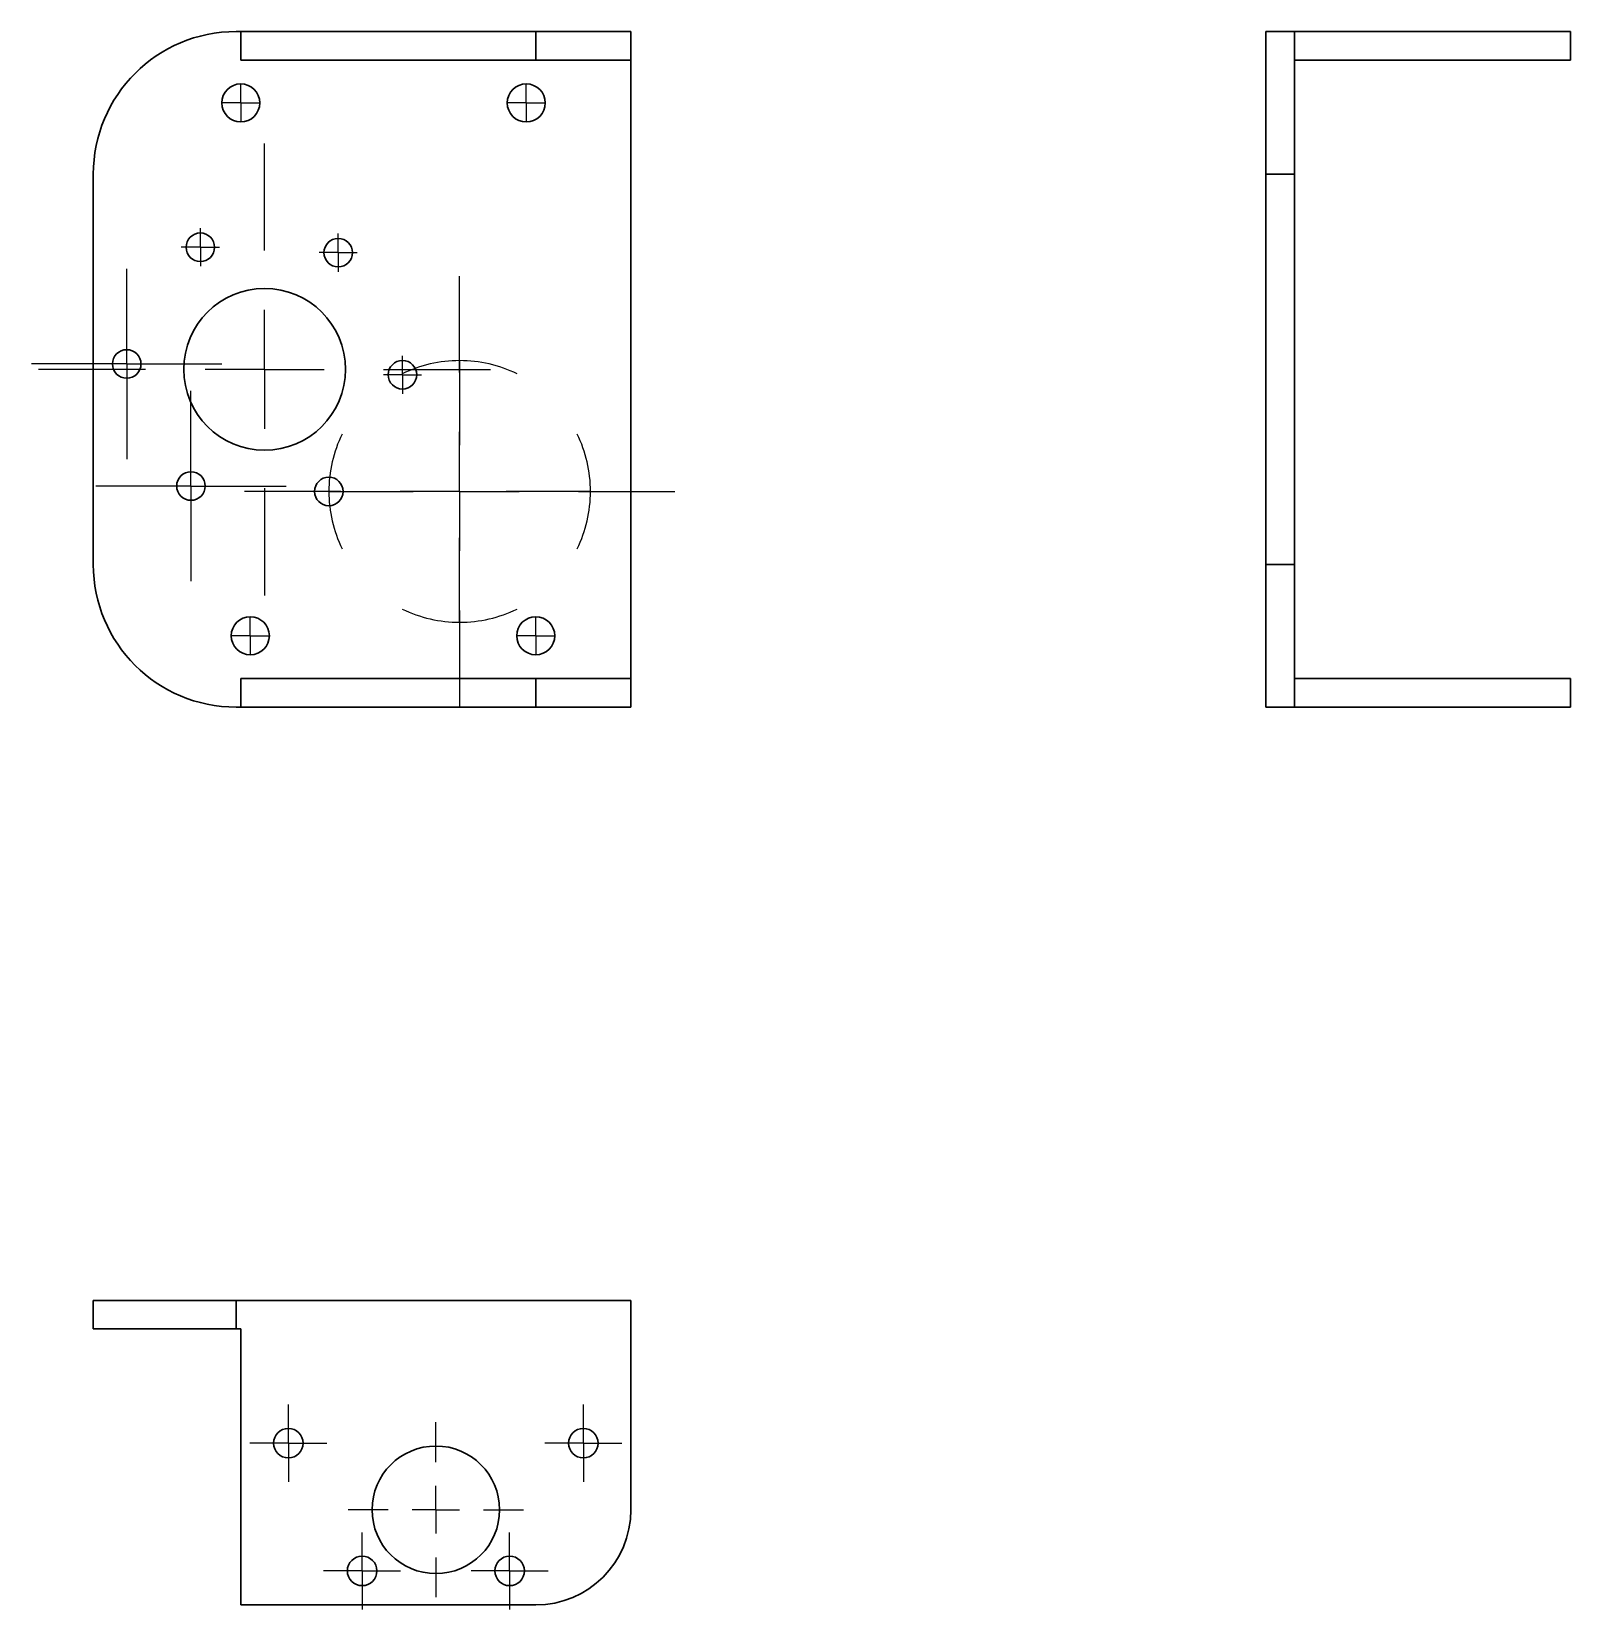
# Model space of a CAD drawing. Header units: millimetres. Extents: x 208 to 276696, y -381762 to 69.
# Drawn here: x 75007 to 276696, y -381762 to -174961 of the extents above; entities that cross this region are included whole.
import ezdxf

# ---------------------------------------------------------------- set-up
doc = ezdxf.new("R2010")
doc.units = ezdxf.units.MM
doc.header["$LTSCALE"] = 0.5
doc.layers.get('0').update_dxf_attribs({"lineweight": 30})
doc.layers.add('10', color=7, linetype='Continuous')

# ---------------------------------------------------------------- blocks, each defined once
blk = doc.blocks.new('SW_CENTERMARKSYMBOL_0')
at = {"layer": '10', "color": 0}
for p, q in [((0, 25), (0, 47.5)), ((0, 0), (0, 12.5)), ((-25, 0), (-47.5, 0)), ((0, 0), (-12.5, 0)), ((0, 0), (0, -12.5)), ((0, 0), (12.5, 0)), ((25, 0), (47.5, 0)), ((0, -25), (0, -47.5))]:
    blk.add_line(p, q, dxfattribs=at)
blk = doc.blocks.new('SW_CENTERMARKSYMBOL_1')
at = {"layer": '10', "color": 0}
for p, q in [((27.5, 40), (27.5, 45.25)), ((27.5, 25), (27.5, 40)), ((27.5, 27.5), (27.5, 40)), ((27.5, 27.5), (27.5, 15)), ((27.5, 15), (27.5, 9.75)), ((27.5, 0), (27.5, 12.5)), ((-12.5, 0), (-17.75, 0)), ((0, 0), (-12.5, 0)), ((2.5, 0), (-12.5, 0)), ((0, 0), (12.5, 0)), ((12.5, 0), (17.75, 0)), ((27.5, 0), (15, 0)), ((27.5, 0), (27.5, -12.5)), ((27.5, 0), (40, 0)), ((42.5, 0), (37.25, 0)), ((55, 0), (42.5, 0)), ((52.5, 0), (67.5, 0)), ((55, 0), (67.5, 0)), ((67.5, 0), (72.75, 0)), ((27.5, -15), (27.5, -9.75)), ((27.5, -27.5), (27.5, -15)), ((27.5, -25), (27.5, -40)), ((27.5, -27.5), (27.5, -40)), ((27.5, -40), (27.5, -45.25))]:
    blk.add_line(p, q, dxfattribs=at)
for start, end in [(90, 116.0435), (63.9565, 90), (153.9565, 180), (0, 26.0435), (333.9565, 0), (180, 206.0435), (243.9565, 270), (270, 296.0435)]:
    blk.add_arc((27.5, 0), 27.5, start, end, dxfattribs=at)
blk = doc.blocks.new('SW_CENTERMARKSYMBOL_2')
at = {"layer": '10', "color": 0}
for p, q in [((0, 12.5), (0, 20)), ((0, 0), (0, 12.5)), ((-12.5, 0), (-20, 0)), ((0, 0), (-12.5, 0)), ((0, 0), (0, -12.5)), ((0, 0), (12.5, 0)), ((12.5, 0), (20, 0)), ((0, -12.5), (0, -20))]:
    blk.add_line(p, q, dxfattribs=at)
blk = doc.blocks.new('SW_CENTERMARKSYMBOL_3')
at = {"layer": '10', "color": 0}
for p, q in [((0, 12.5), (0, 20)), ((0, 0), (0, 12.5)), ((-12.5, 0), (-20, 0)), ((0, 0), (-12.5, 0)), ((0, 0), (0, -12.5)), ((0, 0), (12.5, 0)), ((12.5, 0), (20, 0)), ((0, -12.5), (0, -20))]:
    blk.add_line(p, q, dxfattribs=at)
blk = doc.blocks.new('SW_CENTERMARKSYMBOL_4')
at = {"layer": '10', "color": 0}
for p, q in [((0, 2.5), (0, 4)), ((-2.5, 0), (-4, 0)), ((0, 0), (-2.5, 0)), ((0, 0), (0, 2.5)), ((0, 0), (0, -2.5)), ((0, 0), (2.5, 0)), ((2.5, 0), (4, 0)), ((0, -2.5), (0, -4))]:
    blk.add_line(p, q, dxfattribs=at)
blk = doc.blocks.new('SW_CENTERMARKSYMBOL_5')
at = {"layer": '10', "color": 0}
for p, q in [((0, 2.5), (0, 4)), ((-2.5, 0), (-4, 0)), ((0, 0), (-2.5, 0)), ((0, 0), (0, 2.5)), ((0, 0), (0, -2.5)), ((0, 0), (2.5, 0)), ((2.5, 0), (4, 0)), ((0, -2.5), (0, -4))]:
    blk.add_line(p, q, dxfattribs=at)
blk = doc.blocks.new('SW_CENTERMARKSYMBOL_6')
at = {"layer": '10', "color": 0}
for p, q in [((0, 2.5), (0, 4)), ((-2.5, 0), (-4, 0)), ((0, 0), (-2.5, 0)), ((0, 0), (0, 2.5)), ((0, 0), (0, -2.5)), ((0, 0), (2.5, 0)), ((2.5, 0), (4, 0)), ((0, -2.5), (0, -4))]:
    blk.add_line(p, q, dxfattribs=at)
blk = doc.blocks.new('SW_CENTERMARKSYMBOL_7')
at = {"layer": '10', "color": 0}
for p, q in [((0, 2.5), (0, 4)), ((-2.5, 0), (-4, 0)), ((0, 0), (-2.5, 0)), ((0, 0), (0, 2.5)), ((0, 0), (0, -2.5)), ((0, 0), (2.5, 0)), ((2.5, 0), (4, 0)), ((0, -2.5), (0, -4))]:
    blk.add_line(p, q, dxfattribs=at)
blk = doc.blocks.new('SW_CENTERMARKSYMBOL_8')
at = {"layer": '10', "color": 0}
for p, q in [((0, 2.5), (0, 4)), ((-2.5, 0), (-4, 0)), ((0, 0), (-2.5, 0)), ((0, 0), (0, 2.5)), ((0, 0), (0, -2.5)), ((0, 0), (2.5, 0)), ((2.5, 0), (4, 0)), ((0, -2.5), (0, -4))]:
    blk.add_line(p, q, dxfattribs=at)
blk = doc.blocks.new('SW_CENTERMARKSYMBOL_9')
at = {"layer": '10', "color": 0}
for p, q in [((0, 2.5), (0, 4)), ((-2.5, 0), (-4, 0)), ((0, 0), (-2.5, 0)), ((0, 0), (0, 2.5)), ((0, 0), (0, -2.5)), ((0, 0), (2.5, 0)), ((2.5, 0), (4, 0)), ((0, -2.5), (0, -4))]:
    blk.add_line(p, q, dxfattribs=at)
blk = doc.blocks.new('SW_CENTERMARKSYMBOL_10')
at = {"layer": '10', "color": 0}
for p, q in [((0, 2.5), (0, 4)), ((-2.5, 0), (-4, 0)), ((0, 0), (-2.5, 0)), ((0, 0), (0, 2.5)), ((0, 0), (0, -2.5)), ((0, 0), (2.5, 0)), ((2.5, 0), (4, 0)), ((0, -2.5), (0, -4))]:
    blk.add_line(p, q, dxfattribs=at)
blk = doc.blocks.new('SW_CENTERMARKSYMBOL_11')
at = {"layer": '10', "color": 0}
for p, q in [((0, 5), (0, 8.1)), ((0, 0), (0, 5)), ((-5, 0), (-8.1, 0)), ((0, 0), (-5, 0)), ((0, 0), (0, -5)), ((0, 0), (5, 0)), ((5, 0), (8.1, 0)), ((0, -5), (0, -8.1))]:
    blk.add_line(p, q, dxfattribs=at)
blk = doc.blocks.new('SW_CENTERMARKSYMBOL_12')
at = {"layer": '10', "color": 0}
for p, q in [((0, 5), (0, 8.1)), ((0, 0), (0, 5)), ((-5, 0), (-8.1, 0)), ((0, 0), (-5, 0)), ((0, 0), (0, -5)), ((0, 0), (5, 0)), ((5, 0), (8.1, 0)), ((0, -5), (0, -8.1))]:
    blk.add_line(p, q, dxfattribs=at)
blk = doc.blocks.new('SW_CENTERMARKSYMBOL_13')
at = {"layer": '10', "color": 0}
for p, q in [((0, 5), (0, 8.1)), ((0, 0), (0, 5)), ((-5, 0), (-8.1, 0)), ((0, 0), (-5, 0)), ((0, 0), (0, -5)), ((0, 0), (5, 0)), ((5, 0), (8.1, 0)), ((0, -5), (0, -8.1))]:
    blk.add_line(p, q, dxfattribs=at)
blk = doc.blocks.new('SW_CENTERMARKSYMBOL_14')
at = {"layer": '10', "color": 0}
for p, q in [((0, 5), (0, 8.1)), ((0, 0), (0, 5)), ((-5, 0), (-8.1, 0)), ((0, 0), (-5, 0)), ((0, 0), (0, -5)), ((0, 0), (5, 0)), ((5, 0), (8.1, 0)), ((0, -5), (0, -8.1))]:
    blk.add_line(p, q, dxfattribs=at)
blk = doc.blocks.new('SW_CENTERMARKSYMBOL_15')
at = {"layer": '10', "color": 0}
for p, q in [((0, 10), (0, 18.4)), ((0, 0), (0, 5)), ((-10, 0), (-18.4, 0)), ((0, 0), (-5, 0)), ((0, 0), (0, -5)), ((0, 0), (5, 0)), ((10, 0), (18.4, 0)), ((0, -10), (0, -18.4))]:
    blk.add_line(p, q, dxfattribs=at)

msp = doc.modelspace()

# ---------------------------------------------------------------- linework, layer by layer
at = {"color": 7}
for p, q in [((101806.322, -174961.427), (102429.875, -174961.427)), ((102429.875, -174961.427), (141090.142, -174961.427)), ((102429.875, -178702.743), (102429.875, -174961.427)), ((141090.142, -178702.743), (141090.142, -174961.427)), ((141090.142, -174961.427), (153561.196, -174961.427)), ((153561.196, -174961.427), (153561.196, -178702.743)), ((236788.946, -174961.427), (240530.262, -174961.427)), ((236788.946, -193668.008), (236788.946, -174961.427)), ((240530.262, -174961.427), (240530.262, -193668.008)), ((240530.262, -174961.427), (276696.319, -174961.427)), ((276696.319, -178702.743), (276696.319, -174961.427)), ((102429.875, -178702.743), (141090.142, -178702.743)), ((153561.196, -178702.743), (141090.142, -178702.743)), ((153561.196, -178702.743), (153561.196, -259764.594)), ((240530.262, -178702.743), (276696.319, -178702.743)), ((83099.741, -244799.33), (83099.741, -193668.008)), ((240530.262, -193668.008), (236788.946, -193668.008)), ((236788.946, -244799.33), (236788.946, -193668.008)), ((240530.262, -244799.33), (240530.262, -193668.008)), ((236788.946, -244799.33), (240530.262, -244799.33)), ((236788.946, -263505.911), (236788.946, -244799.33)), ((240530.262, -244799.33), (240530.262, -263505.911)), ((102429.875, -259764.594), (102429.875, -263505.911)), ((141090.142, -259764.594), (102429.875, -259764.594)), ((141090.142, -263505.911), (141090.142, -259764.594)), ((141090.142, -259764.594), (153561.196, -259764.594)), ((153561.196, -259764.594), (153561.196, -263505.911)), ((276696.319, -259764.594), (240530.262, -259764.594)), ((276696.319, -259764.594), (276696.319, -263505.911)), ((102429.875, -263505.911), (101806.322, -263505.911)), ((141090.142, -263505.911), (102429.875, -263505.911)), ((153561.196, -263505.911), (141090.142, -263505.911)), ((240530.262, -263505.911), (236788.946, -263505.911)), ((276696.319, -263505.911), (240530.262, -263505.911)), ((83099.741, -345005.326), (83099.741, -341264.01)), ((83099.741, -341264.01), (101806.322, -341264.01)), ((101806.322, -341264.01), (101806.322, -345005.326)), ((101806.322, -341264.01), (153561.196, -341264.01)), ((153561.196, -341264.01), (153561.196, -368700.329)), ((101806.322, -345005.326), (83099.741, -345005.326)), ((101806.322, -345005.326), (102429.875, -345005.326)), ((102429.875, -345005.326), (102429.875, -381171.383)), ((102429.875, -381171.383), (141090.142, -381171.383))]:
    msp.add_line(p, q, dxfattribs=at)
for centre, radius in [((102429.875, -184314.718), 2494.211), ((139843.037, -184314.718), 2494.211), ((97127.51, -203230.627), 1870.658), ((115196.615, -203940.103), 1870.658), ((105547.638, -219233.669), 10600.396), ((87478.533, -218524.193), 1870.658), ((123616.743, -219943.145), 1870.658), ((95898.662, -234527.235), 1870.658), ((113967.767, -235236.711), 1870.658), ((103676.98, -254152.62), 2494.211), ((141090.142, -254152.62), 2494.211), ((108665.402, -359970.591), 1933.013), ((147325.669, -359970.591), 1933.013), ((127995.536, -368700.329), 8355.606), ((118330.469, -376710.978), 1933.013), ((137660.602, -376710.978), 1933.013)]:
    msp.add_circle(centre, radius, dxfattribs=at)
for centre, radius, start, end in [((101806.322, -193668.008), 18706.581, 90, 180), ((101806.322, -244799.33), 18706.581, 180, 270), ((141090.142, -368700.329), 12471.054, 270, 0)]:
    msp.add_arc(centre, radius, start, end, dxfattribs=at)

# ---------------------------------------------------------------- block references
at = {"layer": '10', "xscale": 623.5527013673637, "yscale": 623.5527013673637, "zscale": 623.5527013673637}
for name, p in [('SW_CENTERMARKSYMBOL_7', (102429.875, -184314.718)), ('SW_CENTERMARKSYMBOL_8', (139843.037, -184314.718)), ('SW_CENTERMARKSYMBOL_0', (105547.638, -219233.669)), ('SW_CENTERMARKSYMBOL_4', (97127.51, -203230.627)), ('SW_CENTERMARKSYMBOL_5', (115196.615, -203940.103)), ('SW_CENTERMARKSYMBOL_3', (87478.533, -218524.193)), ('SW_CENTERMARKSYMBOL_1', (113967.767, -235236.711)), ('SW_CENTERMARKSYMBOL_6', (123616.743, -219943.145)), ('SW_CENTERMARKSYMBOL_2', (95898.662, -234527.235)), ('SW_CENTERMARKSYMBOL_10', (103676.98, -254152.62)), ('SW_CENTERMARKSYMBOL_9', (141090.142, -254152.62)), ('SW_CENTERMARKSYMBOL_11', (108665.402, -359970.591)), ('SW_CENTERMARKSYMBOL_12', (147325.669, -359970.591)), ('SW_CENTERMARKSYMBOL_15', (127995.536, -368700.329)), ('SW_CENTERMARKSYMBOL_14', (118330.469, -376710.978)), ('SW_CENTERMARKSYMBOL_13', (137660.602, -376710.978))]:
    msp.add_blockref(name, p, dxfattribs=at)

doc.saveas('drawing.dxf')
